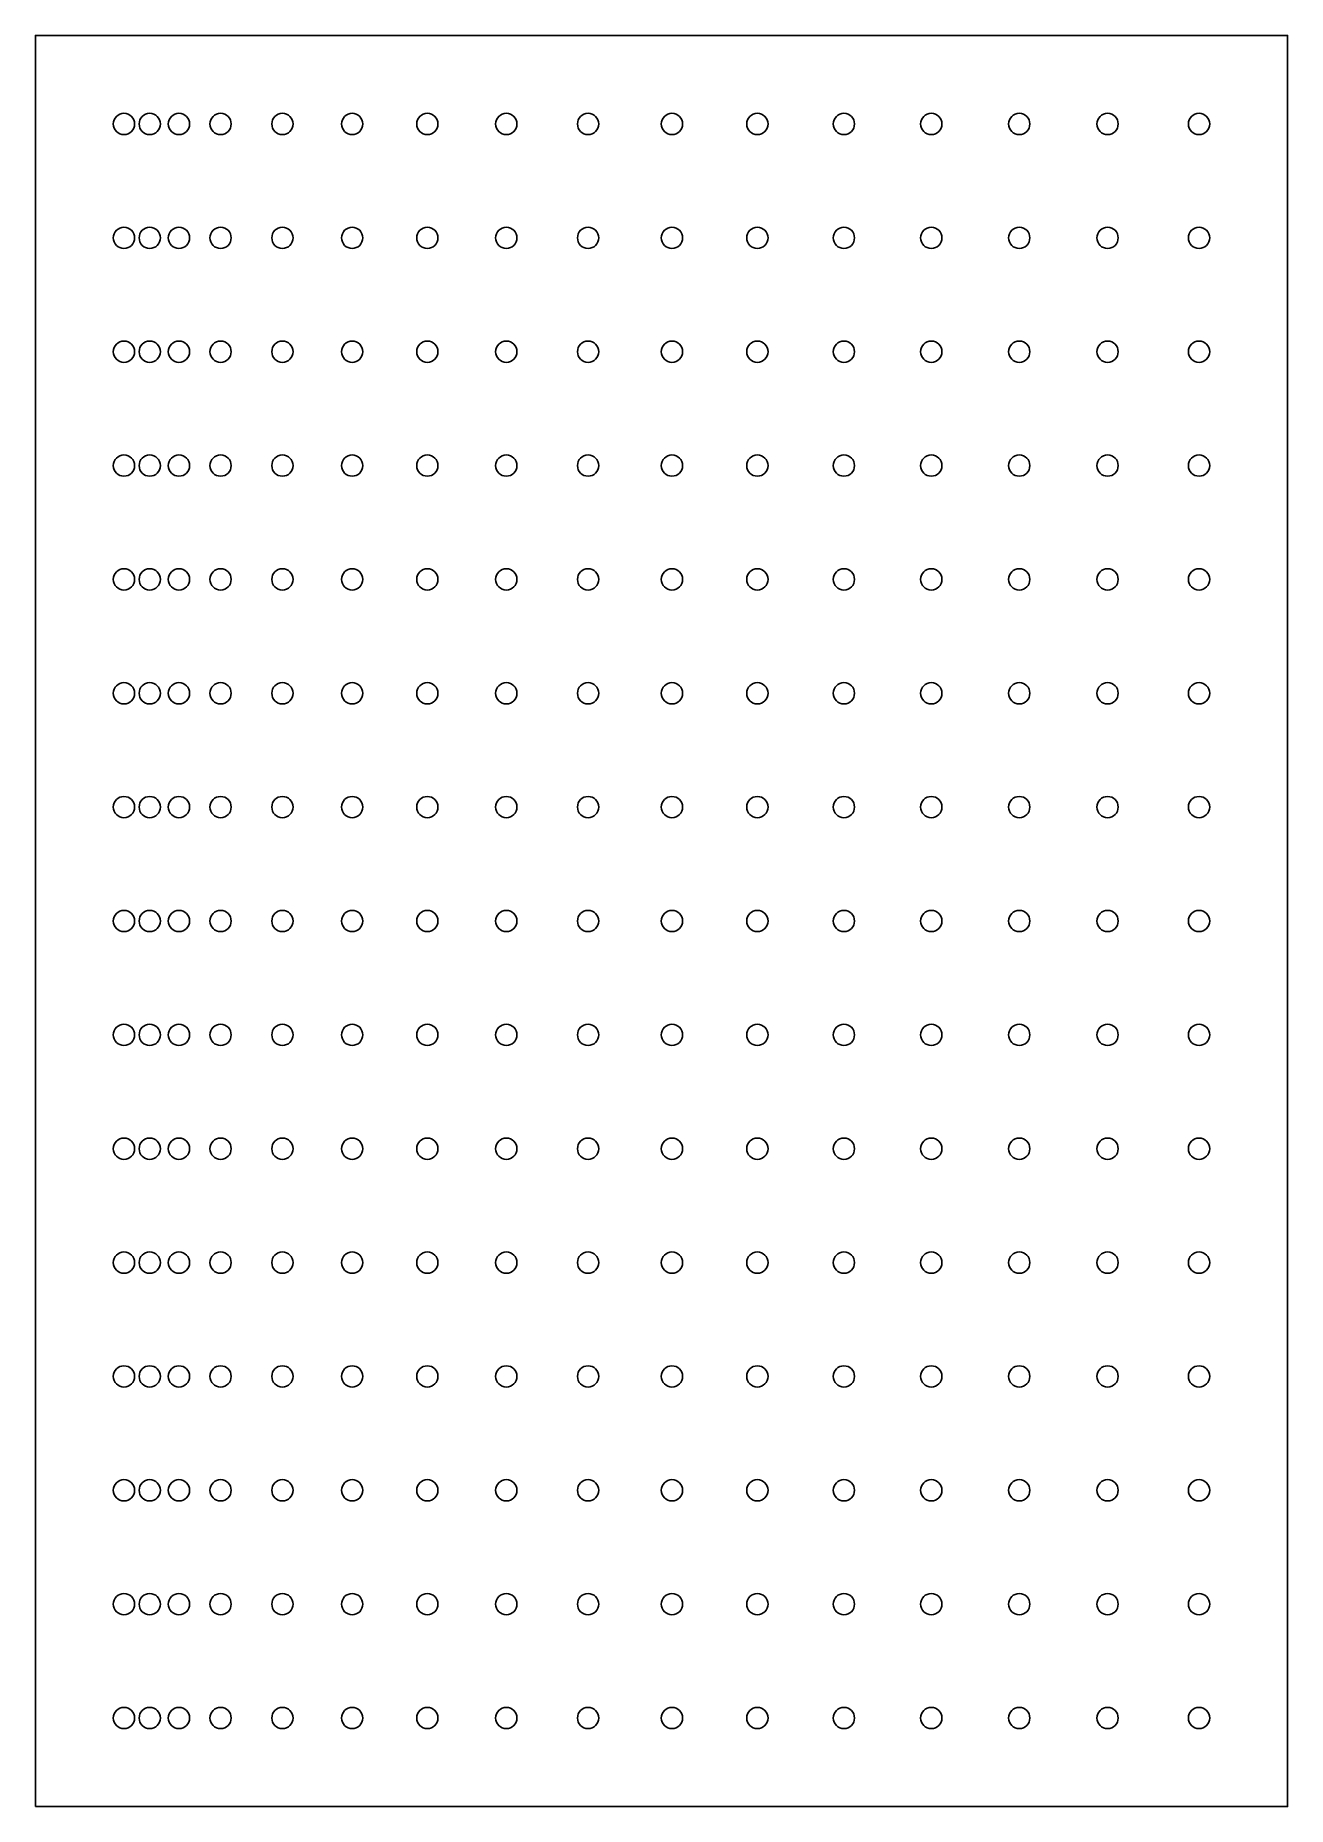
# Model space of a CAD drawing. Header units: millimetres. Extents: x -500 to 0, y -1801 to -1094.
import ezdxf

# ---------------------------------------------------------------- set-up
doc = ezdxf.new("R2010")
doc.units = ezdxf.units.MM
doc.header["$MEASUREMENT"] = 0
doc.layers.add('Défaut', color=18, linetype='Continuous', true_color=0x000000)

msp = doc.modelspace()

# ---------------------------------------------------------------- linework, layer by layer
at = {"layer": 'Défaut'}
msp.add_lwpolyline([(-500, -1801.07), (0, -1801.07), (0, -1093.85), (-500, -1093.85)], close=True, dxfattribs=at)
for centre in [(-464.64, -1129.21), (-454.34, -1129.21), (-442.68, -1129.21), (-426.08, -1129.21), (-401.36, -1129.21), (-373.52, -1129.21), (-343.51, -1129.21), (-311.97, -1129.21), (-279.31, -1129.21), (-245.82, -1129.21), (-211.72, -1129.21), (-177.17, -1129.21), (-142.28, -1129.21), (-107.16, -1129.21), (-71.88, -1129.21), (-35.36, -1129.21), (-464.64, -1174.68), (-454.34, -1174.68), (-442.68, -1174.68), (-426.08, -1174.68), (-401.36, -1174.68), (-373.52, -1174.68), (-343.51, -1174.68), (-311.97, -1174.68), (-279.31, -1174.68), (-245.82, -1174.68), (-211.72, -1174.68), (-177.17, -1174.68), (-142.28, -1174.68), (-107.16, -1174.68), (-71.88, -1174.68), (-35.36, -1174.68), (-464.64, -1220.14), (-454.34, -1220.14), (-442.68, -1220.14), (-426.08, -1220.14), (-401.36, -1220.14), (-373.52, -1220.14), (-343.51, -1220.14), (-311.97, -1220.14), (-279.31, -1220.14), (-245.82, -1220.14), (-211.72, -1220.14), (-177.17, -1220.14), (-142.28, -1220.14), (-107.16, -1220.14), (-71.88, -1220.14), (-35.36, -1220.14), (-464.64, -1265.6), (-454.34, -1265.6), (-442.68, -1265.6), (-426.08, -1265.6), (-401.36, -1265.6), (-373.52, -1265.6), (-343.51, -1265.6), (-311.97, -1265.6), (-279.31, -1265.6), (-245.82, -1265.6), (-211.72, -1265.6), (-177.17, -1265.6), (-142.28, -1265.6), (-107.16, -1265.6), (-71.88, -1265.6), (-35.36, -1265.6), (-464.64, -1311.07), (-454.34, -1311.07), (-442.68, -1311.07), (-426.08, -1311.07), (-401.36, -1311.07), (-373.52, -1311.07), (-343.51, -1311.07), (-311.97, -1311.07), (-279.31, -1311.07), (-245.82, -1311.07), (-211.72, -1311.07), (-177.17, -1311.07), (-142.28, -1311.07), (-107.16, -1311.07), (-71.88, -1311.07), (-35.36, -1311.07), (-464.64, -1356.53), (-454.34, -1356.53), (-442.68, -1356.53), (-426.08, -1356.53), (-401.36, -1356.53), (-373.52, -1356.53), (-343.51, -1356.53), (-311.97, -1356.53), (-279.31, -1356.53), (-245.82, -1356.53), (-211.72, -1356.53), (-177.17, -1356.53), (-142.28, -1356.53), (-107.16, -1356.53), (-71.88, -1356.53), (-35.36, -1356.53), (-464.64, -1401.99), (-454.34, -1401.99), (-442.68, -1401.99), (-426.08, -1401.99), (-401.36, -1401.99), (-373.52, -1401.99), (-343.51, -1401.99), (-311.97, -1401.99), (-279.31, -1401.99), (-245.82, -1401.99), (-211.72, -1401.99), (-177.17, -1401.99), (-142.28, -1401.99), (-107.16, -1401.99), (-71.88, -1401.99), (-35.36, -1401.99), (-464.64, -1447.46), (-454.34, -1447.46), (-442.68, -1447.46), (-426.08, -1447.46), (-401.36, -1447.46), (-373.52, -1447.46), (-343.51, -1447.46), (-311.97, -1447.46), (-279.31, -1447.46), (-245.82, -1447.46), (-211.72, -1447.46), (-177.17, -1447.46), (-142.28, -1447.46), (-107.16, -1447.46), (-71.88, -1447.46), (-35.36, -1447.46), (-464.64, -1492.92), (-454.34, -1492.92), (-442.68, -1492.92), (-426.08, -1492.92), (-401.36, -1492.92), (-373.52, -1492.92), (-343.51, -1492.92), (-311.97, -1492.92), (-279.31, -1492.92), (-245.82, -1492.92), (-211.72, -1492.92), (-177.17, -1492.92), (-142.28, -1492.92), (-107.16, -1492.92), (-71.88, -1492.92), (-35.36, -1492.92), (-464.64, -1538.39), (-454.34, -1538.39), (-442.68, -1538.39), (-426.08, -1538.39), (-401.36, -1538.39), (-373.52, -1538.39), (-343.51, -1538.39), (-311.97, -1538.39), (-279.31, -1538.39), (-245.82, -1538.39), (-211.72, -1538.39), (-177.17, -1538.39), (-142.28, -1538.39), (-107.16, -1538.39), (-71.88, -1538.39), (-35.36, -1538.39), (-464.64, -1583.85), (-454.34, -1583.85), (-442.68, -1583.85), (-426.08, -1583.85), (-401.36, -1583.85), (-373.52, -1583.85), (-343.51, -1583.85), (-311.97, -1583.85), (-279.31, -1583.85), (-245.82, -1583.85), (-211.72, -1583.85), (-177.17, -1583.85), (-142.28, -1583.85), (-107.16, -1583.85), (-71.88, -1583.85), (-35.36, -1583.85), (-464.64, -1629.31), (-454.34, -1629.31), (-442.68, -1629.31), (-426.08, -1629.31), (-401.36, -1629.31), (-373.52, -1629.31), (-343.51, -1629.31), (-311.97, -1629.31), (-279.31, -1629.31), (-245.82, -1629.31), (-211.72, -1629.31), (-177.17, -1629.31), (-142.28, -1629.31), (-107.16, -1629.31), (-71.88, -1629.31), (-35.36, -1629.31), (-464.64, -1674.78), (-454.34, -1674.78), (-442.68, -1674.78), (-426.08, -1674.78), (-401.36, -1674.78), (-373.52, -1674.78), (-343.51, -1674.78), (-311.97, -1674.78), (-279.31, -1674.78), (-245.82, -1674.78), (-211.72, -1674.78), (-177.17, -1674.78), (-142.28, -1674.78), (-107.16, -1674.78), (-71.88, -1674.78), (-35.36, -1674.78), (-464.64, -1720.24), (-454.34, -1720.24), (-442.68, -1720.24), (-426.08, -1720.24), (-401.36, -1720.24), (-373.52, -1720.24), (-343.51, -1720.24), (-311.97, -1720.24), (-279.31, -1720.24), (-245.82, -1720.24), (-211.72, -1720.24), (-177.17, -1720.24), (-142.28, -1720.24), (-107.16, -1720.24), (-71.88, -1720.24), (-35.36, -1720.24), (-464.64, -1765.7), (-454.34, -1765.7), (-442.68, -1765.7), (-426.08, -1765.7), (-401.36, -1765.7), (-373.52, -1765.7), (-343.51, -1765.7), (-311.97, -1765.7), (-279.31, -1765.7), (-245.82, -1765.7), (-211.72, -1765.7), (-177.17, -1765.7), (-142.28, -1765.7), (-107.16, -1765.7), (-71.88, -1765.7), (-35.36, -1765.7)]:
    msp.add_circle(centre, 4.25, dxfattribs=at)

doc.saveas('drawing.dxf')
